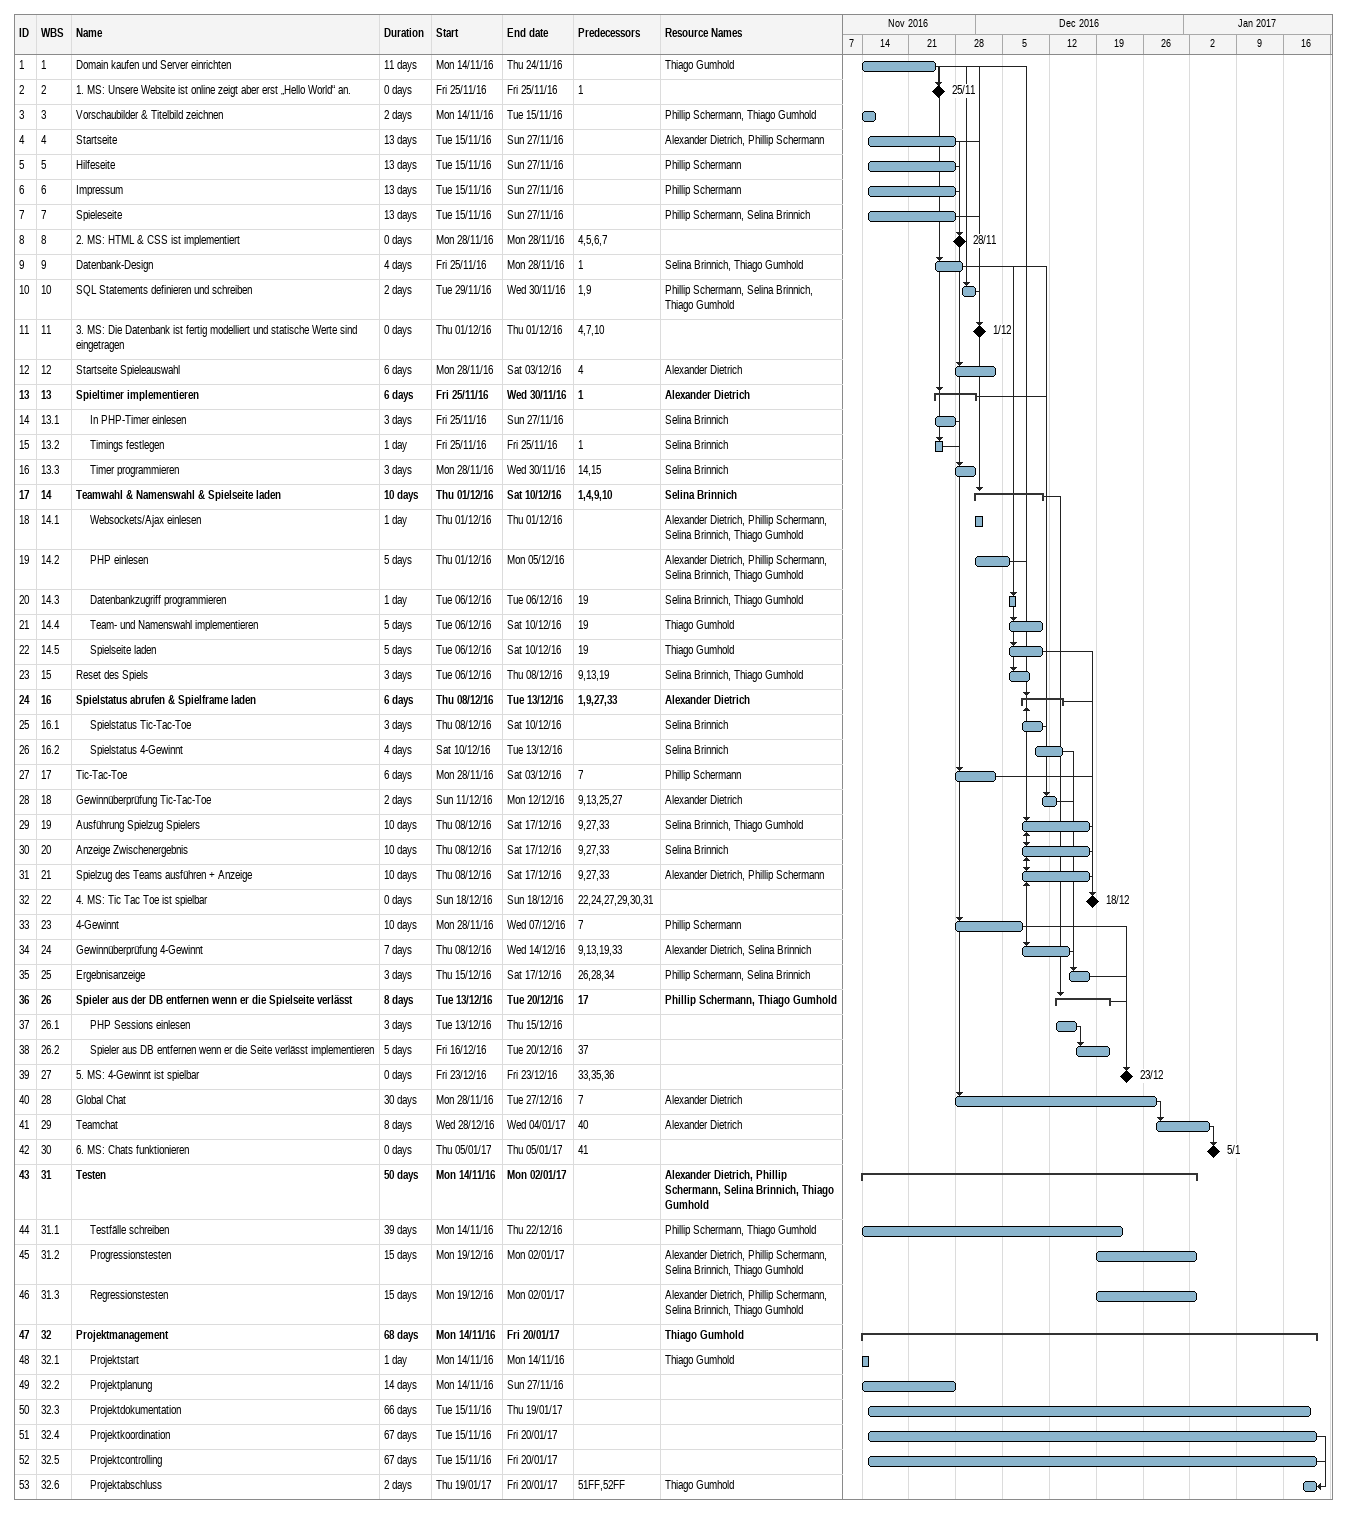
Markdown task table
| ID | WBS | Task | Duration | Start | Finish | Predecessors | Resources |
|---|---|---|---|---|---|---|---|
| 1 | 1 | Domain kaufen und Server einrichten | 11d | 2016-11-14 | 2016-11-24 |  | Thiago Gumhold |
| 2 | 2 | 1. MS: Unsere Website ist online zeigt aber erst „Hello World“ an. | 0d | 2016-11-25 | 2016-11-25 | 1 |  |
| 3 | 3 | Vorschaubilder & Titelbild zeichnen | 2d | 2016-11-14 | 2016-11-15 |  | Phillip Schermann, Thiago Gumhold |
| 4 | 4 | Startseite | 13d | 2016-11-15 | 2016-11-27 |  | Alexander Dietrich, Phillip Schermann |
| 5 | 5 | Hilfeseite | 13d | 2016-11-15 | 2016-11-27 |  | Phillip Schermann |
| 6 | 6 | Impressum | 13d | 2016-11-15 | 2016-11-27 |  | Phillip Schermann |
| 7 | 7 | Spieleseite | 13d | 2016-11-15 | 2016-11-27 |  | Phillip Schermann, Selina Brinnich |
| 8 | 8 | 2. MS: HTML & CSS ist implementiert | 0d | 2016-11-28 | 2016-11-28 | 4, 5, 6, 7 |  |
| 9 | 9 | Datenbank-Design | 4d | 2016-11-25 | 2016-11-28 | 1 | Selina Brinnich, Thiago Gumhold |
| 10 | 10 | SQL Statements definieren und schreiben | 2d | 2016-11-29 | 2016-11-30 | 1, 9 | Phillip Schermann, Selina Brinnich, Thiago Gumhold |
| 11 | 11 | 3. MS: Die Datenbank ist fertig modelliert und statische Werte sind eingetragen | 0d | 2016-12-01 | 2016-12-01 | 4, 7, 10 |  |
| 12 | 12 | Startseite Spieleauswahl | 6d | 2016-11-28 | 2016-12-03 | 4 | Alexander Dietrich |
| 13 | 13 | **Spieltimer implementieren** | 6d | 2016-11-25 | 2016-11-30 | 1 | Alexander Dietrich |
| 14 | 13.1 | In PHP-Timer einlesen | 3d | 2016-11-25 | 2016-11-27 |  | Selina Brinnich |
| 15 | 13.2 | Timings festlegen | 1d | 2016-11-25 | 2016-11-25 | 1 | Selina Brinnich |
| 16 | 13.3 | Timer programmieren | 3d | 2016-11-28 | 2016-11-30 | 14, 15 | Selina Brinnich |
| 17 | 14 | **Teamwahl & Namenswahl & Spielseite laden** | 10d | 2016-12-01 | 2016-12-10 | 1, 4, 9, 10 | Selina Brinnich |
| 18 | 14.1 | Websockets/Ajax einlesen | 1d | 2016-12-01 | 2016-12-01 |  | Alexander Dietrich, Phillip Schermann, Selina Brinnich, Thiago Gumhold |
| 19 | 14.2 | PHP einlesen | 5d | 2016-12-01 | 2016-12-05 |  | Alexander Dietrich, Phillip Schermann, Selina Brinnich, Thiago Gumhold |
| 20 | 14.3 | Datenbankzugriff programmieren | 1d | 2016-12-06 | 2016-12-06 | 19 | Selina Brinnich, Thiago Gumhold |
| 21 | 14.4 | Team- und Namenswahl implementieren | 5d | 2016-12-06 | 2016-12-10 | 19 | Thiago Gumhold |
| 22 | 14.5 | Spielseite laden | 5d | 2016-12-06 | 2016-12-10 | 19 | Thiago Gumhold |
| 23 | 15 | Reset des Spiels | 3d | 2016-12-06 | 2016-12-08 | 9, 13, 19 | Selina Brinnich, Thiago Gumhold |
| 24 | 16 | **Spielstatus abrufen & Spielframe laden** | 6d | 2016-12-08 | 2016-12-13 | 1, 9, 27, 33 | Alexander Dietrich |
| 25 | 16.1 | Spielstatus Tic-Tac-Toe | 3d | 2016-12-08 | 2016-12-10 |  | Selina Brinnich |
| 26 | 16.2 | Spielstatus 4-Gewinnt | 4d | 2016-12-10 | 2016-12-13 |  | Selina Brinnich |
| 27 | 17 | Tic-Tac-Toe | 6d | 2016-11-28 | 2016-12-03 | 7 | Phillip Schermann |
| 28 | 18 | Gewinnüberprüfung Tic-Tac-Toe | 2d | 2016-12-11 | 2016-12-12 | 9, 13, 25, 27 | Alexander Dietrich |
| 29 | 19 | Ausführung Spielzug Spielers | 10d | 2016-12-08 | 2016-12-17 | 9, 27, 33 | Selina Brinnich, Thiago Gumhold |
| 30 | 20 | Anzeige Zwischenergebnis | 10d | 2016-12-08 | 2016-12-17 | 9, 27, 33 | Selina Brinnich |
| 31 | 21 | Spielzug des Teams ausführen + Anzeige | 10d | 2016-12-08 | 2016-12-17 | 9, 27, 33 | Alexander Dietrich, Phillip Schermann |
| 32 | 22 | 4. MS: Tic Tac Toe ist spielbar | 0d | 2016-12-18 | 2016-12-18 | 22, 24, 27, 29, 30, 31 |  |
| 33 | 23 | 4-Gewinnt | 10d | 2016-11-28 | 2016-12-07 | 7 | Phillip Schermann |
| 34 | 24 | Gewinnüberprüfung 4-Gewinnt | 7d | 2016-12-08 | 2016-12-14 | 9, 13, 19, 33 | Alexander Dietrich, Selina Brinnich |
| 35 | 25 | Ergebnisanzeige | 3d | 2016-12-15 | 2016-12-17 | 26, 28, 34 | Phillip Schermann, Selina Brinnich |
| 36 | 26 | **Spieler aus der DB entfernen wenn er die Spielseite verlässt** | 8d | 2016-12-13 | 2016-12-20 | 17 | Phillip Schermann, Thiago Gumhold |
| 37 | 26.1 | PHP Sessions einlesen | 3d | 2016-12-13 | 2016-12-15 |  |  |
| 38 | 26.2 | Spieler aus DB entfernen wenn er die Seite verlässt implementieren | 5d | 2016-12-16 | 2016-12-20 | 37 |  |
| 39 | 27 | 5. MS: 4-Gewinnt ist spielbar | 0d | 2016-12-23 | 2016-12-23 | 33, 35, 36 |  |
| 40 | 28 | Global Chat | 30d | 2016-11-28 | 2016-12-27 | 7 | Alexander Dietrich |
| 41 | 29 | Teamchat | 8d | 2016-12-28 | 2017-01-04 | 40 | Alexander Dietrich |
| 42 | 30 | 6. MS: Chats funktionieren | 0d | 2017-01-05 | 2017-01-05 | 41 |  |
| 43 | 31 | **Testen** | 50d | 2016-11-14 | 2017-01-02 |  | Alexander Dietrich, Phillip Schermann, Selina Brinnich, Thiago Gumhold |
| 44 | 31.1 | Testfälle schreiben | 39d | 2016-11-14 | 2016-12-22 |  | Phillip Schermann, Thiago Gumhold |
| 45 | 31.2 | Progressionstesten | 15d | 2016-12-19 | 2017-01-02 |  | Alexander Dietrich, Phillip Schermann, Selina Brinnich, Thiago Gumhold |
| 46 | 31.3 | Regressionstesten | 15d | 2016-12-19 | 2017-01-02 |  | Alexander Dietrich, Phillip Schermann, Selina Brinnich, Thiago Gumhold |
| 47 | 32 | **Projektmanagement** | 68d | 2016-11-14 | 2017-01-20 |  | Thiago Gumhold |
| 48 | 32.1 | Projektstart | 1d | 2016-11-14 | 2016-11-14 |  | Thiago Gumhold |
| 49 | 32.2 | Projektplanung | 14d | 2016-11-14 | 2016-11-27 |  |  |
| 50 | 32.3 | Projektdokumentation | 66d | 2016-11-15 | 2017-01-19 |  |  |
| 51 | 32.4 | Projektkoordination | 67d | 2016-11-15 | 2017-01-20 |  |  |
| 52 | 32.5 | Projektcontrolling | 67d | 2016-11-15 | 2017-01-20 |  |  |
| 53 | 32.6 | Projektabschluss | 2d | 2017-01-19 | 2017-01-20 | 51FF, 52FF | Thiago Gumhold |
